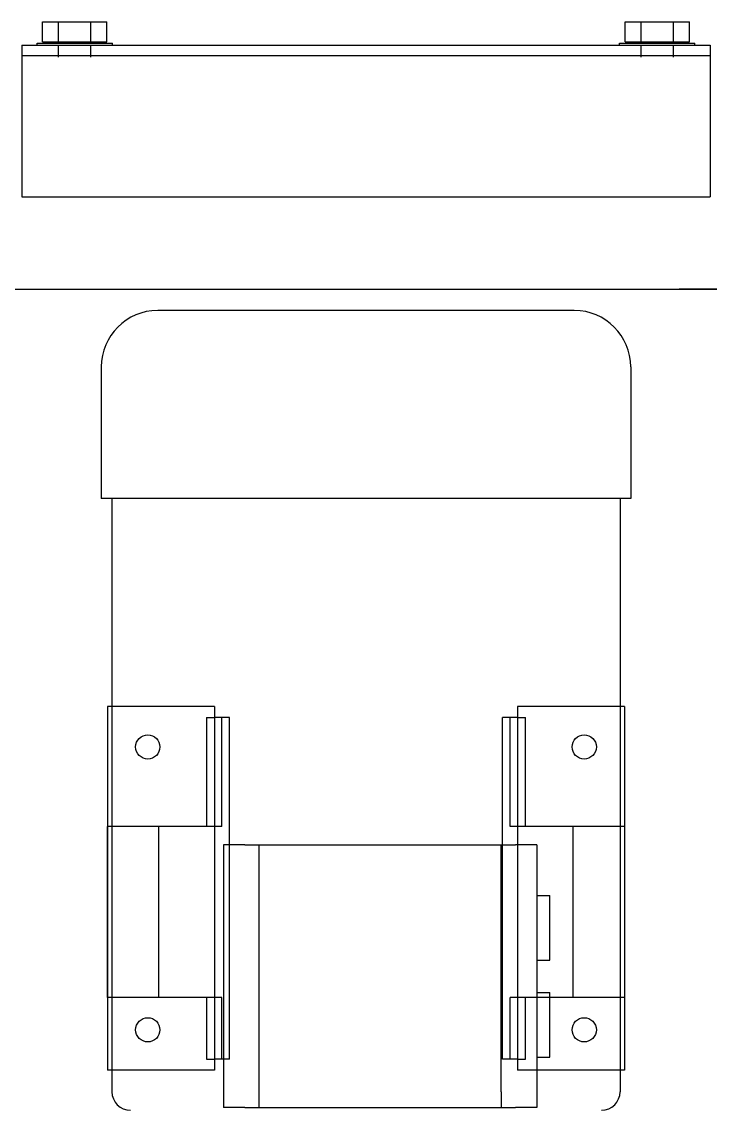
# Model space of a CAD drawing. Extents: x -32000 to 416743, y -254124 to 144214.
# Drawn here: x 256675 to 257015, y 84735 to 85274 of the extents above; entities that cross this region are included whole.
import ezdxf

# ---------------------------------------------------------------- set-up
doc = ezdxf.new("R2010")
doc.units = 0
doc.header["$LTSCALE"] = 10
for name, color, linetype in [('XFM1P40$0$E-CBL-DIM', 250, 'Continuous'), ('XFM1Q40$0$COL', 1, 'Continuous'), ('XFM1Q40$0$M-EQPM-MAU', 22, 'Continuous')]:
    doc.layers.add(name, color=color, linetype=linetype)
doc.styles.add('XFM1P40$0$dim-txt', font='isocp.shx', dxfattribs={"width": 0.7, "bigfont": 'chineset.shx'})
doc.dimstyles.new('XFM1P40$0$2000-dim', dxfattribs={"dimscale": 2000, "dimtxt": 0.1, "dimasz": 0.05, "dimexe": 0.1, "dimexo": 0.1, "dimgap": 0.05, "dimtad": 1, "dimdec": 0, "dimrnd": 5, "dimtxsty": 'XFM1P40$0$dim-txt', "dimblk": 'XFM1P40$0$_Dot', "dimcen": 2, "dimclrd": 256, "dimclre": 256, "dimclrt": 256, "dimadec": 0, "dimazin": 0, "dimtfac": 1, "dimtdec": 0, "dimtix": 1, "dimtmove": 2, "dimatfit": 3, "dimldrblk": 'XFM1P40$0$_Oblique', "dimfxl": 1, "dimtvp": 1, "dimarcsym": 0})

# ---------------------------------------------------------------- blocks, each defined once
blk = doc.blocks.new('XFM1P40$0$_Dot')
at = {"color": 0, "linetype": 'ByBlock', "lineweight": -2}
blk.add_line((-0.5, 0), (-1, 0), dxfattribs=at)
at = {"color": 0, "linetype": 'ByBlock', "const_width": 0.5}
blk.add_lwpolyline([(-0.25, 0, 1), (0.25, 0, 1)], format="xyb", close=True, dxfattribs=at)
blk = doc.blocks.new('*D264')
at = {"layer": 'DEFPOINTS', "color": 0, "transparency": 16777216}
for p in [(254630.54, 85140.63, 0), (257200, 85141.28), (257200, 85140.63, 0)]:
    blk.add_point(p, dxfattribs=at)
at = {"layer": 'XFM1P40$0$E-CBL-DIM', "lineweight": -2}
for p, q in [((254630.54, 85340.63), (254630.54, 85341.28)), ((257200, 85340.63), (257200, 85341.28)), ((254730.54, 85141.28), (257100, 85141.28))]:
    blk.add_line(p, q, dxfattribs=at)
at = {"layer": 'XFM1P40$0$E-CBL-DIM', "lineweight": -2, "xscale": 100, "yscale": 100, "zscale": 100, "rotation": 180}
blk.add_blockref('XFM1P40$0$_Dot', (254630.54, 85141.28), dxfattribs=at)
at = {"layer": 'XFM1P40$0$E-CBL-DIM', "lineweight": -2, "xscale": 100, "yscale": 100, "zscale": 100}
blk.add_blockref('XFM1P40$0$_Dot', (257200, 85141.28), dxfattribs=at)
at = {"layer": 'XFM1P40$0$E-CBL-DIM', "insert": (255915.27, 85341.3), "char_height": 200, "attachment_point": 5, "style": 'XFM1P40$0$dim-txt'}
blk.add_mtext('2570', dxfattribs=at)
blk = doc.blocks.new('XFM1P40$0$_Oblique')
at = {"color": 0, "linetype": 'ByBlock', "lineweight": -2}
blk.add_line((-0.5, -0.5), (0.5, 0.5), dxfattribs=at)
blk = doc.blocks.new('*D265')
at = {"layer": 'DEFPOINTS', "color": 0, "transparency": 16777216}
for p in [(257200, 85140.63, 0), (257620, 85141.28), (257620, 85140.63, 0)]:
    blk.add_point(p, dxfattribs=at)
at = {"layer": 'XFM1P40$0$E-CBL-DIM', "lineweight": -2}
for p, q in [((257200, 85340.63), (257200, 85341.28)), ((257620, 85340.63), (257620, 85341.28)), ((257100, 85141.28), (257000, 85141.28)), ((257200, 85141.28), (257620, 85141.28)), ((257720, 85141.28), (257820, 85141.28))]:
    blk.add_line(p, q, dxfattribs=at)
at = {"layer": 'XFM1P40$0$E-CBL-DIM', "lineweight": -2, "xscale": 100, "yscale": 100, "zscale": 100}
blk.add_blockref('XFM1P40$0$_Dot', (257200, 85141.28), dxfattribs=at)
at = {"layer": 'XFM1P40$0$E-CBL-DIM', "lineweight": -2, "xscale": 100, "yscale": 100, "zscale": 100, "rotation": 180}
blk.add_blockref('XFM1P40$0$_Dot', (257620, 85141.28), dxfattribs=at)
at = {"layer": 'XFM1P40$0$E-CBL-DIM', "insert": (257410, 85341.3), "char_height": 200, "attachment_point": 5, "style": 'XFM1P40$0$dim-txt'}
blk.add_mtext('420', dxfattribs=at)
blk = doc.blocks.new('XFM1Q40$0$A$C6DF15AF1')
at = {"layer": 'XFM1Q40$0$M-EQPM-MAU'}
for p, q in [((13670.429, -13905.982, -1.077), (13670.429, -13940.056, -1.077)), ((13677.429, -13905.982, -1.077), (13670.429, -13905.982, -1.077)), ((13677.429, -13905.982, -1.077), (13677.429, -13940.056, -1.077)), ((13677.929, -13905.982, -1.577), (13677.929, -13940.056, -1.577)), ((13677.929, -13905.982, -1.577), (13677.929, -13940.056, -1.577)), ((13677.929, -13906.738, -10.777), (13678.029, -13906.738, -10.777)), ((13677.929, -13906.738, -6.177), (13678.029, -13906.738, -6.177)), ((13677.929, -13906.738, -1.577), (13678.029, -13906.738, -1.577)), ((13678.092, -13907.011, -10.777), (13679.092, -13907.011, -10.777)), ((13678.092, -13907.011, -6.177), (13679.092, -13907.011, -6.177)), ((13678.092, -13907.011, -1.577), (13678.092, -13907.807, -0.199)), ((13678.092, -13907.011, -1.577), (13679.092, -13907.011, -1.577)), ((13679.092, -13907.011, -1.577), (13679.092, -13907.807, -0.199)), ((13677.348, -13907.805, -10.777), (13677.929, -13907.805, -10.777)), ((13677.348, -13907.805, -6.177), (13677.929, -13907.805, -6.177)), ((13677.348, -13907.805, -1.577), (13677.929, -13907.805, -1.577)), ((13678.029, -13907.805, -10.777), (13678.092, -13907.805, -10.777)), ((13678.029, -13907.805, -6.177), (13678.092, -13907.805, -6.177)), ((13678.029, -13907.805, -1.577), (13678.092, -13907.805, -1.577)), ((13678.092, -13907.807, -0.199), (13678.092, -13909.398, -0.199)), ((13678.092, -13907.807, -0.199), (13679.092, -13907.807, -0.199)), ((13679.092, -13907.807, -0.199), (13679.092, -13909.398, -0.199)), ((13677.348, -13909.4, -10.777), (13677.929, -13909.4, -10.777)), ((13677.348, -13909.4, -6.177), (13677.929, -13909.4, -6.177)), ((13677.348, -13909.4, -1.577), (13677.929, -13909.4, -1.577)), ((13678.029, -13909.4, -10.777), (13678.092, -13909.4, -10.777)), ((13678.029, -13909.4, -6.177), (13678.092, -13909.4, -6.177)), ((13678.029, -13909.4, -1.577), (13678.092, -13909.4, -1.577)), ((13678.092, -13909.398, -0.199), (13678.092, -13910.193, -1.577)), ((13678.092, -13909.398, -0.199), (13679.092, -13909.398, -0.199)), ((13679.092, -13909.398, -0.199), (13679.092, -13910.193, -1.577)), ((13678.092, -13910.193, -10.777), (13679.092, -13910.193, -10.777)), ((13678.092, -13910.193, -6.177), (13679.092, -13910.193, -6.177)), ((13678.092, -13910.193, -1.577), (13679.092, -13910.193, -1.577)), ((13677.929, -13910.467, -10.777), (13678.029, -13910.467, -10.777)), ((13677.929, -13910.467, -6.177), (13678.029, -13910.467, -6.177)), ((13677.929, -13910.467, -1.577), (13678.029, -13910.467, -1.577)), ((13677.929, -13935.57, -10.777), (13678.029, -13935.57, -10.777)), ((13677.929, -13935.57, -6.177), (13678.029, -13935.57, -6.177)), ((13677.929, -13935.57, -1.577), (13678.029, -13935.57, -1.577)), ((13678.092, -13935.844, -10.777), (13679.092, -13935.844, -10.777)), ((13678.092, -13935.844, -6.177), (13679.092, -13935.844, -6.177)), ((13678.092, -13935.844, -1.577), (13678.092, -13936.639, -0.199)), ((13678.092, -13935.844, -1.577), (13679.092, -13935.844, -1.577)), ((13679.092, -13935.844, -1.577), (13679.092, -13936.639, -0.199)), ((13677.348, -13936.637, -10.777), (13677.929, -13936.637, -10.777)), ((13677.348, -13936.637, -6.177), (13677.929, -13936.637, -6.177)), ((13677.348, -13936.637, -1.577), (13677.929, -13936.637, -1.577)), ((13678.029, -13936.637, -10.777), (13678.092, -13936.637, -10.777)), ((13678.029, -13936.637, -6.177), (13678.092, -13936.637, -6.177)), ((13678.029, -13936.637, -1.577), (13678.092, -13936.637, -1.577)), ((13678.092, -13936.639, -0.199), (13678.092, -13938.23, -0.199)), ((13678.092, -13936.639, -0.199), (13679.092, -13936.639, -0.199)), ((13679.092, -13936.639, -0.199), (13679.092, -13938.23, -0.199)), ((13677.348, -13938.232, -10.777), (13677.929, -13938.232, -10.777)), ((13677.348, -13938.232, -6.177), (13677.929, -13938.232, -6.177)), ((13677.348, -13938.232, -1.577), (13677.929, -13938.232, -1.577)), ((13678.029, -13938.232, -10.777), (13678.092, -13938.232, -10.777)), ((13678.029, -13938.232, -6.177), (13678.092, -13938.232, -6.177)), ((13678.029, -13938.232, -1.577), (13678.092, -13938.232, -1.577)), ((13678.092, -13938.23, -0.199), (13678.092, -13939.026, -1.577)), ((13678.092, -13938.23, -0.199), (13679.092, -13938.23, -0.199)), ((13679.092, -13938.23, -0.199), (13679.092, -13939.026, -1.577)), ((13677.929, -13939.3, -10.777), (13678.029, -13939.3, -10.777)), ((13677.929, -13939.3, -6.177), (13678.029, -13939.3, -6.177)), ((13677.929, -13939.3, -1.577), (13678.029, -13939.3, -1.577)), ((13678.092, -13939.026, -10.777), (13679.092, -13939.026, -10.777)), ((13678.092, -13939.026, -6.177), (13679.092, -13939.026, -6.177)), ((13678.092, -13939.026, -1.577), (13679.092, -13939.026, -1.577)), ((13677.429, -13940.056, -1.077), (13670.429, -13940.056, -1.077))]:
    blk.add_line(p, q, dxfattribs=at)
at = {"layer": 'XFM1Q40$0$M-EQPM-MAU', "extrusion": (-1.22465e-16, -1, 0)}
for p, q in [((13645.202, -13910.219, 1.661), (13627.202, -13910.219, 1.661)), ((13627.202, -13915.519, 1.661), (13627.202, -13910.219, 1.661)), ((13630.802, -13910.23, 1.661), (13639.262, -13910.23, 1.661)), ((13630.802, -13915.126, 1.661), (13630.802, -13910.23, 1.661)), ((13639.262, -13915.126, 1.661), (13639.262, -13910.23, 1.661)), ((13645.202, -13915.519, 1.661), (13645.202, -13910.219, 1.661)), ((13655.502, -13936.119, 1.661), (13655.502, -13909.919, 1.661)), ((13662.012, -13909.919, 1.661), (13655.502, -13909.919, 1.661)), ((13627.202, -13910.443, 1.661), (13626.139, -13910.443, 1.661)), ((13645.202, -13910.443, 1.661), (13627.202, -13910.443, 1.661)), ((13655.502, -13910.443, 1.661), (13645.202, -13910.443, 1.661)), ((13630.802, -13912.768, 1.661), (13639.262, -13912.768, 1.661)), ((13664.802, -13933.329, 1.661), (13664.802, -13912.709, 1.661)), ((13630.802, -13915.126, 1.661), (13627.742, -13915.126, 1.661)), ((13627.742, -13915.126, 1.661), (13627.742, -13915.519, 1.661)), ((13630.802, -13915.888, 1.661), (13630.802, -13915.126, 1.661)), ((13644.662, -13915.126, 1.661), (13639.262, -13915.126, 1.661)), ((13639.262, -13915.888, 1.661), (13639.262, -13915.126, 1.661)), ((13644.662, -13915.126, 1.661), (13644.662, -13915.519, 1.661)), ((13645.202, -13915.519, 1.661), (13627.202, -13915.519, 1.661)), ((13627.742, -13916.264, 1.661), (13627.742, -13915.519, 1.661)), ((13644.662, -13916.264, 1.661), (13644.662, -13915.519, 1.661)), ((13638.352, -13915.969, 1.661), (13625.352, -13915.969, 1.661)), ((13625.352, -13917.026, 1.661), (13625.352, -13915.969, 1.661)), ((13627.742, -13915.888, 1.661), (13630.802, -13915.888, 1.661)), ((13627.742, -13916.264, 1.661), (13644.662, -13916.264, 1.661)), ((13638.352, -13917.026, 1.661), (13638.352, -13915.969, 1.661)), ((13639.262, -13915.888, 1.661), (13644.662, -13915.888, 1.661)), ((13625.352, -13917.026, 1.661), (13625.352, -13917.731, 1.661)), ((13638.352, -13917.026, 1.661), (13638.352, -13917.731, 1.661)), ((13625.352, -13917.731, 1.661), (13625.352, -13929.706, 1.661)), ((13626.139, -13917.731, 1.661), (13638.352, -13917.731, 1.661)), ((13638.352, -13917.731, 1.661), (13638.352, -13929.706, 1.661)), ((13625.352, -13929.706, 1.661), (13625.352, -13930.411, 1.661)), ((13626.139, -13929.706, 1.661), (13638.352, -13929.706, 1.661)), ((13638.352, -13929.706, 1.661), (13638.352, -13930.411, 1.661)), ((13627.742, -13930.519, 1.661), (13627.742, -13929.773, 1.661)), ((13627.742, -13929.773, 1.661), (13644.662, -13929.773, 1.661)), ((13627.742, -13930.149, 1.661), (13630.802, -13930.149, 1.661)), ((13630.802, -13930.911, 1.661), (13630.802, -13930.149, 1.661)), ((13639.262, -13930.911, 1.661), (13639.262, -13930.149, 1.661)), ((13639.262, -13930.149, 1.661), (13644.662, -13930.149, 1.661)), ((13644.662, -13930.519, 1.661), (13644.662, -13929.773, 1.661)), ((13625.352, -13931.469, 1.661), (13625.352, -13930.411, 1.661)), ((13645.202, -13930.519, 1.661), (13627.202, -13930.519, 1.661)), ((13627.202, -13935.819, 1.661), (13627.202, -13930.519, 1.661)), ((13627.742, -13930.519, 1.661), (13627.742, -13930.911, 1.661)), ((13638.352, -13931.469, 1.661), (13638.352, -13930.411, 1.661)), ((13644.662, -13930.519, 1.661), (13644.662, -13930.911, 1.661)), ((13645.202, -13935.819, 1.661), (13645.202, -13930.519, 1.661)), ((13627.742, -13930.911, 1.661), (13630.802, -13930.911, 1.661)), ((13630.802, -13935.807, 1.661), (13630.802, -13930.911, 1.661)), ((13639.262, -13935.807, 1.661), (13639.262, -13930.911, 1.661)), ((13639.262, -13930.911, 1.661), (13644.662, -13930.911, 1.661)), ((13638.352, -13931.469, 1.661), (13625.352, -13931.469, 1.661)), ((13627.852, -13931.469, 1.661), (13627.852, -13932.11, 1.661)), ((13631.052, -13931.469, 1.661), (13631.052, -13932.11, 1.661)), ((13632.652, -13931.469, 1.661), (13632.652, -13932.11, 1.661)), ((13635.852, -13931.469, 1.661), (13635.852, -13932.11, 1.661)), ((13627.852, -13932.11, 1.661), (13631.052, -13932.11, 1.661)), ((13632.652, -13932.11, 1.661), (13635.852, -13932.11, 1.661)), ((13630.802, -13933.27, 1.661), (13639.262, -13933.27, 1.661)), ((13627.202, -13935.595, 1.661), (13626.139, -13935.595, 1.661)), ((13645.202, -13935.595, 1.661), (13627.202, -13935.595, 1.661)), ((13655.502, -13935.595, 1.661), (13645.202, -13935.595, 1.661)), ((13645.202, -13935.819, 1.661), (13627.202, -13935.819, 1.661)), ((13639.262, -13935.807, 1.661), (13630.802, -13935.807, 1.661)), ((13662.012, -13936.119, 1.661), (13655.502, -13936.119, 1.661))]:
    blk.add_line(p, q, dxfattribs=at)
at = {"layer": 'XFM1Q40$0$M-EQPM-MAU'}
for centre in [(13629.202, -13912.219, 1.661), (13643.202, -13912.219, 1.661), (13629.202, -13933.819, 1.661), (13643.202, -13933.819, 1.661)]:
    blk.add_circle(centre, 0.6, dxfattribs=at)
at = {"layer": 'XFM1Q40$0$M-EQPM-MAU', "extrusion": (1.22465e-16, -1, 0)}
for centre in [(13677.429, -1.577, 13905.982), (13677.429, -1.577, 13940.056)]:
    blk.add_arc(centre, 0.5, 0, 90, dxfattribs=at)
at = {"layer": 'XFM1Q40$0$M-EQPM-MAU', "extrusion": (1, -6.12263e-17, 0)}
for centre in [(-13908.602, -1.577, 13677.929), (-13908.602, -1.577, 13678.029), (-13937.435, -1.577, 13677.929), (-13937.435, -1.577, 13678.029)]:
    blk.add_arc(centre, 1.865, 0, 180, dxfattribs=at)
at = {"layer": 'XFM1Q40$0$M-EQPM-MAU'}
for centre, radius, start, end in [((13662.012, -13912.709, 1.661), 2.79, 0, 90), ((13626.139, -13911.36, 1.661), 0.917, 90, 180), ((13662.012, -13933.329, 1.661), 2.79, 270, 0), ((13626.139, -13934.678, 1.661), 0.917, 180, 270)]:
    blk.add_arc(centre, radius, start, end, dxfattribs=at)
for points, knots in [([(13625.352, -13917.731, 1.661), (13625.372, -13917.731, 1.661), (13625.393, -13917.731, 1.661), (13625.439, -13917.731, 1.661), (13625.465, -13917.731, 1.661), (13625.547, -13917.731, 1.661), (13625.609, -13917.731, 1.661), (13625.711, -13917.731, 1.661), (13625.747, -13917.731, 1.661), (13625.822, -13917.731, 1.661), (13625.859, -13917.731, 1.661), (13625.937, -13917.731, 1.661), (13625.977, -13917.731, 1.661), (13626.037, -13917.731, 1.661), (13626.058, -13917.731, 1.661), (13626.099, -13917.731, 1.661), (13626.119, -13917.731, 1.661), (13626.139, -13917.731, 1.661)], [0.018429741, 0.018429741, 0.018429741, 0.018429741, 0.019644707, 0.019644707, 0.020859672, 0.020859672, 0.023289603, 0.023289603, 0.024504569, 0.024504569, 0.025719534, 0.025719534, 0.0269345, 0.0269345, 0.027541983, 0.027541983, 0.028149465, 0.028149465, 0.028149465, 0.028149465]), ([(13626.139, -13929.706, 1.661), (13626.098, -13929.706, 1.661), (13626.056, -13929.706, 1.661), (13625.973, -13929.706, 1.661), (13625.933, -13929.706, 1.661), (13625.854, -13929.706, 1.661), (13625.816, -13929.706, 1.661), (13625.741, -13929.706, 1.661), (13625.705, -13929.706, 1.661), (13625.637, -13929.706, 1.661), (13625.605, -13929.706, 1.661), (13625.544, -13929.706, 1.661), (13625.515, -13929.706, 1.661), (13625.462, -13929.706, 1.661), (13625.437, -13929.706, 1.661), (13625.392, -13929.706, 1.661), (13625.371, -13929.706, 1.661), (13625.352, -13929.706, 1.661)], [0.034574243, 0.034574243, 0.034574243, 0.034574243, 0.035815597, 0.035815597, 0.03705695, 0.03705695, 0.038298304, 0.038298304, 0.039539657, 0.039539657, 0.040781011, 0.040781011, 0.042022364, 0.042022364, 0.043263718, 0.043263718, 0.044505071, 0.044505071, 0.044505071, 0.044505071])]:
    blk.add_open_spline(points, degree=3, knots=knots, dxfattribs=at)
blk = doc.blocks.new('XFM1Q40$0$A$C400517eb')
at = {"layer": 'XFM1Q40$0$COL', "xscale": 10.00000000000001, "yscale": 10.00000000000001, "zscale": 10.00000000000001, "rotation": 90}
blk.add_blockref('XFM1Q40$0$A$C6DF15AF1', (147014.81, -51517.22), dxfattribs=at)
blk = doc.blocks.new('XFM1Q40')
blk.add_blockref('XFM1Q40$0$A$C400517eb', (-29400, 0))
blk = doc.blocks.new('XFM1P40')
at = {"layer": 'XFM1P40$0$E-CBL-DIM'}
for base, p1, p2, picture, middle in [((257200, 85141.28), (254630.54, 85140.63, 0), (257200, 85140.63, 0), '*D264', (255915.27, 85341.3)), ((257620, 85141.28), (257200, 85140.63, 0), (257620, 85140.63, 0), '*D265', (257410, 85341.3))]:
    dim = blk.add_linear_dim(base=base, p1=p1, p2=p2, dimstyle='XFM1P40$0$2000-dim', dxfattribs=at)
    dim.commit()
    dim.dimension.update_dxf_attribs({"geometry": picture, "text_midpoint": middle})

msp = doc.modelspace()

# ---------------------------------------------------------------- block references
for name in ['XFM1P40', 'XFM1Q40']:
    msp.add_blockref(name, (0, 0))

doc.saveas('drawing.dxf')
